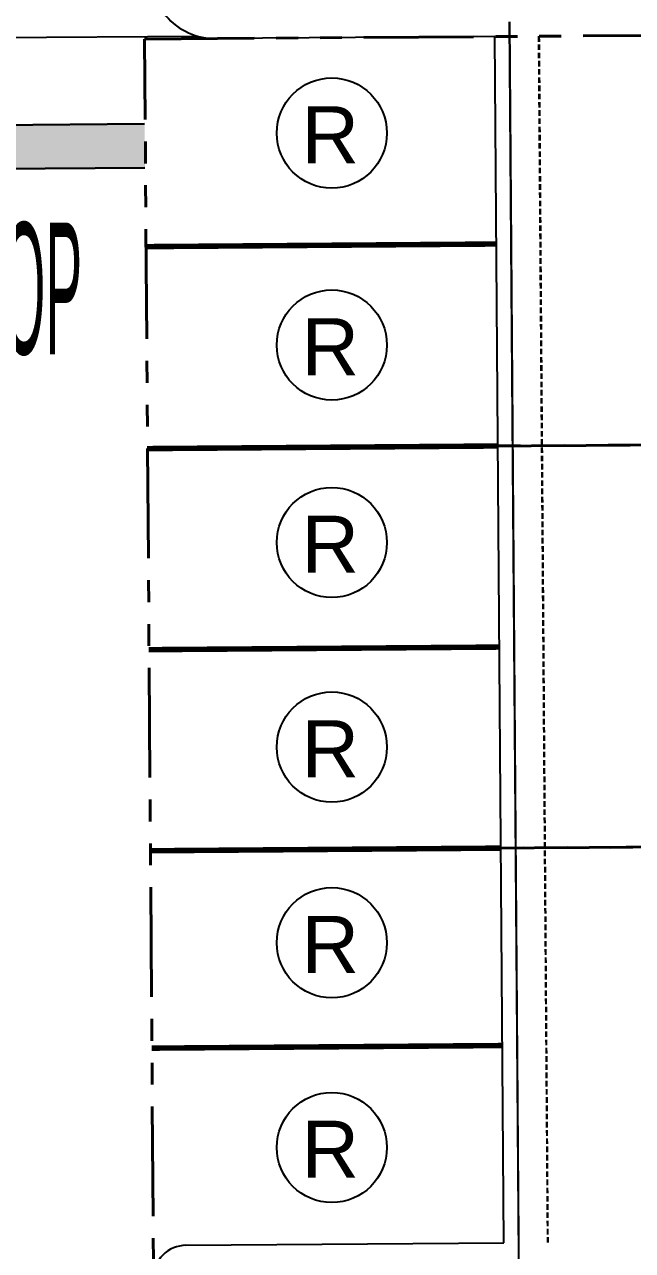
# Model space of a CAD drawing. Header units: feet. Extents: x 919634 to 928945, y 707022 to 708026.
# Drawn here: x 920597.4 to 920625.1, y 707389.2 to 707445.1 of the extents above; entities that cross this region are included whole.
import ezdxf
from ezdxf.enums import TextEntityAlignment as Align

# ---------------------------------------------------------------- set-up
doc = ezdxf.new("R2010")
doc.units = ezdxf.units.FT
doc.header["$LTSCALE"] = 20
doc.header["$MEASUREMENT"] = 0
doc.linetypes.add('Site Plan$0$HIDDEN2', pattern=[0.1875, 0.125, -0.0625])
doc.linetypes.add('Site Plan$0$PHANTOM2', pattern=[1.25, 0.625, -0.125, 0.125, -0.125, 0.125, -0.125])
for name, color, linetype in [('-u-site-xref', 7, 'Continuous'), ('Site Plan$0$-u-site-parking_overhang', 252, 'Site Plan$0$HIDDEN2'), ('Site Plan$0$SP-PARKING DESIGNATION', 254, 'Continuous'), ('Site Plan$0$SP-PAVERS-BANDS', 251, 'Continuous'), ('x-Villa6-LP Block$0$LP-PATT-SHAR', 253, 'Continuous')]:
    doc.layers.add(name, color=color, linetype=linetype)
for name, color, linetype, lineweight in [('Site Plan$0$SP-CURB', 3, 'Continuous', 25), ('Site Plan$0$SP-LOT LINES', 252, 'Site Plan$0$PHANTOM2', 40), ('Site Plan$0$SP-PARKING-STRIPE', 252, 'Continuous', 25), ('Site Plan$0$SP-PAVEMENT MARKINGS', 252, 'Continuous', 30)]:
    doc.layers.add(name, color=color, linetype=linetype, lineweight=lineweight)
doc.layers.get('-u-site-xref').off()
doc.styles.add('Site Plan$0$ARIAL', font='arial.ttf')
doc.styles.add('Site Plan$0$U-30E', font='arial.ttf', dxfattribs={"height": 3})

# ---------------------------------------------------------------- blocks, each defined once
blk = doc.blocks.new('Site Plan')
at = {"layer": 'Site Plan$0$SP-PAVEMENT MARKINGS'}
h = blk.add_hatch(color=256, dxfattribs=at)
h.dxf.hatch_style = 1
h.paths.add_polyline_path([(920602.843, 707440.549), (920590.847, 707440.462), (920590.862, 707438.462), (920602.856, 707438.537)])
at = {"layer": 'Site Plan$0$-u-site-parking_overhang', "ltscale": 0.1, "extrusion": (-7.49369e-08, -5.50407e-10, 1), "elevation": -0.069}
blk.add_lwpolyline([(920621.231, 707389.551), (920620.821, 707444.55)], dxfattribs=at)
at = {"layer": 'Site Plan$0$-u-site-parking_overhang', "ltscale": 0.1, "elevation": 0}
blk.add_lwpolyline([(920621.242, 707389.551), (920620.844, 707444.549)], dxfattribs=at)
at = {"layer": 'Site Plan$0$SP-CURB'}
for p, q in [((920619.906, 707388.871), (920619.486, 707445.21)), ((920618.821, 707444.535), (920606.105, 707444.44)), ((920619.231, 707389.536), (920618.821, 707444.535)), ((920604.731, 707389.428), (920619.231, 707389.536))]:
    blk.add_line(p, q, dxfattribs=at)
blk.add_arc((920606.083, 707447.44), 3, 171.5738, 270.4271, dxfattribs=at)
blk.add_ellipse((920604.742, 707387.928), major_axis=(-0.011, 1.5), ratio=1, start_param=0.00011, end_param=1.570907, dxfattribs=at)
at = {"layer": 'Site Plan$0$SP-LOT LINES', "ltscale": 0.4}
for p, q in [((920602.844, 707444.419, 0), (920692.843, 707445.07, 0)), ((920603.666, 707330.755, 0), (920602.844, 707444.419, 0)), ((920692.978, 707426.404, 0), (920602.979, 707425.753, 0)), ((920602.979, 707425.753, 0), (920692.978, 707426.404, 0)), ((920603.112, 707407.42, 0), (920693.11, 707408.071, 0)), ((920693.11, 707408.071, 0), (920603.112, 707407.42, 0))]:
    blk.add_line(p, q, dxfattribs=at)
at = {"layer": 'Site Plan$0$SP-PARKING DESIGNATION'}
for centre in [(920611.38, 707440.134), (920611.38, 707430.471), (920611.38, 707421.468), (920611.38, 707412.143), (920611.38, 707403.223), (920611.38, 707393.887)]:
    blk.add_circle(centre, 2.511, dxfattribs=at)
at = {"layer": 'Site Plan$0$SP-PARKING-STRIPE', "extrusion": (-7.49369e-08, -5.50407e-10, 1), "const_width": 0.25, "elevation": -0.069}
for points in [[(920602.892, 707434.957), (920618.891, 707435.077)], [(920602.96, 707425.749), (920618.96, 707425.869)], [(920603.029, 707416.583), (920619.028, 707416.702)], [(920603.097, 707407.416), (920619.097, 707407.536)], [(920603.164, 707398.417), (920619.164, 707398.536)]]:
    blk.add_lwpolyline(points, dxfattribs=at)
at = {"layer": 'Site Plan$0$SP-PAVEMENT MARKINGS'}
for p, q in [((920602.843, 707440.549, 0), (920590.849, 707440.462, 0)), ((920602.855, 707438.549, 0), (920590.862, 707438.462, 0))]:
    blk.add_line(p, q, dxfattribs=at)
at = {"layer": 'Site Plan$0$SP-PAVERS-BANDS'}
blk.add_line((920562.821, 707444.287, 0), (920605.27, 707444.552, 0), dxfattribs=at)
at = {"layer": 'Site Plan$0$SP-PARKING DESIGNATION', "style": 'Site Plan$0$ARIAL'}
for p in [(920611.312, 707438.755, 0), (920611.312, 707429.092, 0), (920611.312, 707420.089, 0), (920611.312, 707410.764, 0), (920611.312, 707401.844, 0), (920611.312, 707392.508, 0)]:
    blk.add_text('R', height=2.6, dxfattribs=at).set_placement(p, align=Align.CENTER)
at = {"layer": 'Site Plan$0$SP-PAVEMENT MARKINGS', "style": 'Site Plan$0$U-30E', "width": 0.3}
blk.add_text('STOP', height=6, dxfattribs=at).set_placement((920593.15, 707430.054, 0))
blk = doc.blocks.new('x-Villa6-LP Block', base_point=(60.568, 154.949, 0))
at = {"layer": 'x-Villa6-LP Block$0$LP-PATT-SHAR', "elevation": 0}
blk.add_lwpolyline([(59.898, 148.62), (174.904, 148.62)], dxfattribs=at)

msp = doc.modelspace()

# ---------------------------------------------------------------- block references
at = {"layer": '-u-site-xref'}
msp.add_blockref('Site Plan', (0, 0), dxfattribs=at)

# ---------------------------------------------------------------- next in the draw order: block references
at = {"layer": '-u-site-xref', "rotation": 270.4271428698243}
msp.add_blockref('x-Villa6-LP Block', (920625.819, 707444.587), dxfattribs=at)

doc.saveas('drawing.dxf')
